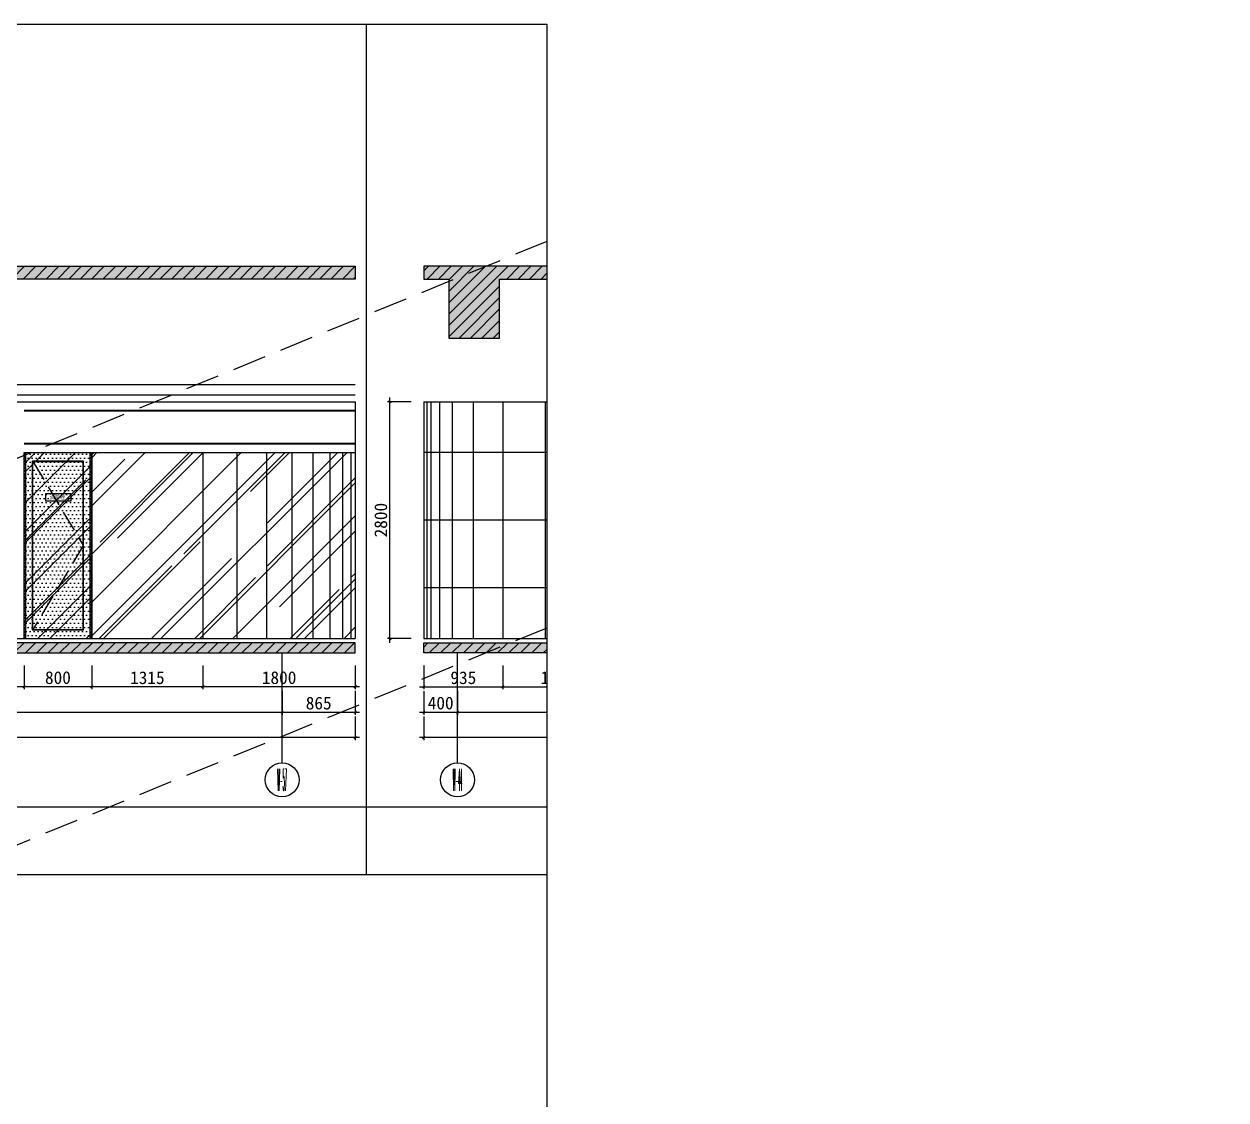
# Model space of a CAD drawing. Header units: millimetres. Extents: x 110215 to 630040, y -488650 to 141897.
# Drawn here: x 481417 to 495622, y 129179 to 141897 of the extents above; entities that cross this region are included whole.
import ezdxf
from ezdxf.enums import TextEntityAlignment as Align
from ezdxf.xclip import XClip

# ---------------------------------------------------------------- set-up
doc = ezdxf.new("R2010")
doc.units = ezdxf.units.MM
doc.header["$LTSCALE"] = 1000
doc.header["$XCLIPFRAME"] = 0
doc.linetypes.add('_DASH', pattern=[0.6, 0.4, -0.2])
doc.linetypes.add('DASH', pattern=[0.35, 0.25, -0.1])
doc.layers.get('Defpoints').update_dxf_attribs({"color": 2})
for name, color, linetype in [('0-118标注', 2, 'Continuous'), ('0-140a立面通高转折线', 2, 'Continuous'), ('0-140b立面看线', 3, 'Continuous'), ('0-140c立面材料填充', 250, 'Continuous'), ('0-140d立面材料分隔', 146, 'Continuous'), ('0-140立面图剖切线', 4, 'Continuous'), ('1', 4, 'Continuous'), ('7', 7, 'Continuous'), ('D-地面', 8, 'Continuous'), ('E立-ELEV1', 6, 'Continuous')]:
    doc.layers.add(name, color=color, linetype=linetype)
doc.styles.add('_TCH_AXIS', font='COMPLEX', dxfattribs={"bigfont": 'GBCBIG'})
doc.styles.add('COMPLEX', font='COMPLEX')
doc.styles.add('LOGO', font='arial.ttf', dxfattribs={"width": 0.9})
doc.styles.add('黑体', font='simhei.ttf')
doc.dimstyles.new('50', dxfattribs={"dimscale": 50, "dimtxt": 3, "dimasz": 0.6, "dimexe": 0.6, "dimexo": 0.6, "dimtad": 1, "dimdec": 0, "dimdsep": 46, "dimtxsty": '黑体', "dimblk1": 'ARCHTICK', "dimblk2": 'ARCHTICK', "dimsah": 1, "dimcen": 0, "dimdle": 1, "dimclrd": 251, "dimclre": 251, "dimclrt": 2, "dimadec": 0, "dimazin": 0, "dimtfac": 1, "dimtdec": 0, "dimtix": 1, "dimtmove": 2, "dimatfit": 3, "dimldrblk": 'DOT', "dimfxl": 0, "dimtolj": 1, "dimtzin": 0, "dimarcsym": 0})

# ---------------------------------------------------------------- blocks, each defined once
blk = doc.blocks.new('_ArchTick')
at = {"color": 0, "linetype": 'ByBlock', "const_width": 0.4}
blk.add_lwpolyline([(-0.5, -0.5), (0.5, 0.5)], dxfattribs=at)
blk = doc.blocks.new('*D397')
at = {"color": 251, "lineweight": -2, "transparency": 16777216}
for p, q in [((463367, 133713), (463367, 133433)), ((485330, 133713), (485330, 133433)), ((485380, 133463), (463317, 133463))]:
    blk.add_line(p, q, dxfattribs=at)
at = {"layer": 'Defpoints', "color": 0, "transparency": 16777216}
for p in [(463367, 133763), (485330, 133763), (463367, 133463)]:
    blk.add_point(p, dxfattribs=at)
at = {"color": 251, "lineweight": -2, "transparency": 16777216, "xscale": 30, "yscale": 30, "zscale": 30, "rotation": 180}
blk.add_blockref('_ArchTick', (463367, 133463), dxfattribs=at)
at = {"color": 251, "lineweight": -2, "transparency": 16777216, "xscale": 30, "yscale": 30, "zscale": 30}
blk.add_blockref('_ArchTick', (485330, 133463), dxfattribs=at)
at = {"color": 2, "transparency": 16777216, "insert": (474348, 133569), "char_height": 150, "attachment_point": 5, "style": '黑体'}
blk.add_mtext('\\A1;21964', dxfattribs=at)
blk = doc.blocks.new('_DOT')
at = {"color": 0, "linetype": 'ByBlock'}
blk.add_line((-0.5, 0), (-1, 0), dxfattribs=at)
at = {"color": 0, "linetype": 'ByBlock', "const_width": 0.5}
blk.add_lwpolyline([(-0.25, 0, 1), (0.25, 0, 1)], format="xyb", close=True, dxfattribs=at)
blk = doc.blocks.new('xdszasda')
h = blk.add_hatch()
h.set_pattern_fill('玻璃', color=8, scale=500, angle=45)
h.set_pattern_definition([(45, (556811.96, 121477.93), (424.264, 1131.37), [7500, -1000, 2500, -500]), (45, (557105.4, 122124.9), (-823.78, 116.673), [1500, -165, 3000, -375]), (45, (556688.2, 121955.23), (1601.597, 2075.358), [4000, -700, 2000, -500])])
h.paths.add_polyline_path([(566082, 125052), (566082, 127252), (565322, 127252), (565322, 125052)])
at = {"layer": 'D-地面'}
h = blk.add_hatch(dxfattribs=at)
h.set_pattern_fill('DOTS', color=8, scale=30, style=0)
h.set_pattern_definition([(0, (556831.96, 121477.93), (23.8125, 47.625), [0, -47.625])])
h.paths.add_polyline_path([(566082, 125052), (566082, 127252), (565322, 127252), (565322, 125052)])
at = {"layer": 'E立-ELEV1'}
h = blk.add_hatch(dxfattribs=at)
h.set_pattern_fill('ANSI32', color=8, scale=3, style=0)
h.set_pattern_definition([(45, (567685.035, 124075.157), (-20.20558, 20.20558), []), (45, (567698.505, 124075.157), (-20.20558, 20.20558), [])])
h.paths.add_polyline_path([(565302, 125052), (565322, 125052), (565322, 127252), (565302, 127252)])
h = blk.add_hatch(dxfattribs=at)
h.set_pattern_fill('ANSI32', color=8, scale=3, style=0)
h.set_pattern_definition([(45, (568675, 124075.157), (-20.20558, 20.20558), []), (45, (568688.47, 124075.157), (-20.20558, 20.20558), [])])
h.paths.add_polyline_path([(566082, 125052), (566102, 125052), (566102, 127252), (566082, 127252)])
at = {"color": 1}
for p, q in [((565302, 125052), (565302, 127252)), ((565302, 125052), (565302, 127252)), ((565302, 127252), (566102, 127252)), ((565322, 125052), (565322, 127252)), ((566082, 125052), (566082, 127252)), ((566102, 125052), (566102, 127252)), ((565302, 125052), (566102, 125052))]:
    blk.add_line(p, q, dxfattribs=at)
at = {"color": 8, "linetype": 'DASH'}
blk.add_lwpolyline([(565407, 127147), (566002, 126152), (565402, 125152)], dxfattribs=at)
at = {"layer": '7', "color": 3}
blk.add_lwpolyline([(565558, 126677), (565558, 126767), (565856, 126767), (565856, 126677)], close=True, dxfattribs=at)
at = {"layer": 'E立-ELEV1', "color": 8}
blk.add_line((565402, 127152), (566002, 127152), dxfattribs=at)
at = {"layer": 'E立-ELEV1', "color": 4}
blk.add_lwpolyline([(566002, 127152), (566002, 125152), (565402, 125152), (565402, 127152)], dxfattribs=at)
at = {"layer": 'E立-ELEV1', "color": 3}
blk.add_lwpolyline([(565997, 127147), (565997, 125157), (565407, 125157), (565407, 127147), (565997, 127147)], close=True, dxfattribs=at)
at = {"layer": '1', "color": 3, "style": 'LOGO', "width": 0.9}
blk.add_text('消防栓', height=48, dxfattribs=at).set_placement((565788, 126700, 274), align=Align.RIGHT)
blk = doc.blocks.new('*D404')
at = {"color": 251, "lineweight": -2, "transparency": 16777216}
for p, q in [((480317, 134313), (480317, 134033)), ((481417, 134313), (481417, 134033)), ((481467, 134063), (480267, 134063))]:
    blk.add_line(p, q, dxfattribs=at)
at = {"layer": 'Defpoints', "color": 0, "transparency": 16777216}
for p in [(480317, 134463), (481417, 134463), (480317, 134063)]:
    blk.add_point(p, dxfattribs=at)
at = {"color": 251, "lineweight": -2, "transparency": 16777216, "xscale": 30, "yscale": 30, "zscale": 30, "rotation": 180}
blk.add_blockref('_ArchTick', (480317, 134063), dxfattribs=at)
at = {"color": 251, "lineweight": -2, "transparency": 16777216, "xscale": 30, "yscale": 30, "zscale": 30}
blk.add_blockref('_ArchTick', (481417, 134063), dxfattribs=at)
at = {"color": 2, "transparency": 16777216, "insert": (480867, 134170), "char_height": 150, "attachment_point": 5, "style": '黑体'}
blk.add_mtext('\\A1;1100', dxfattribs=at)
blk = doc.blocks.new('*D405')
at = {"color": 251, "lineweight": -2, "transparency": 16777216}
for p, q in [((481417, 134313), (481417, 134033)), ((482217, 134313), (482217, 134033)), ((482267, 134063), (481367, 134063))]:
    blk.add_line(p, q, dxfattribs=at)
at = {"layer": 'Defpoints', "color": 0, "transparency": 16777216}
for p in [(481417, 134463), (482217, 134463), (481417, 134063)]:
    blk.add_point(p, dxfattribs=at)
at = {"color": 251, "lineweight": -2, "transparency": 16777216, "xscale": 30, "yscale": 30, "zscale": 30, "rotation": 180}
blk.add_blockref('_ArchTick', (481417, 134063), dxfattribs=at)
at = {"color": 251, "lineweight": -2, "transparency": 16777216, "xscale": 30, "yscale": 30, "zscale": 30}
blk.add_blockref('_ArchTick', (482217, 134063), dxfattribs=at)
at = {"color": 2, "transparency": 16777216, "insert": (481817, 134170), "char_height": 150, "attachment_point": 5, "style": '黑体'}
blk.add_mtext('\\A1;800', dxfattribs=at)
blk = doc.blocks.new('*D406')
at = {"color": 251, "lineweight": -2, "transparency": 16777216}
for p, q in [((482217, 134313), (482217, 134033)), ((483531, 134313), (483531, 134033)), ((483581, 134063), (482167, 134063))]:
    blk.add_line(p, q, dxfattribs=at)
at = {"layer": 'Defpoints', "color": 0, "transparency": 16777216}
for p in [(482217, 134463), (483531, 134463), (482217, 134063)]:
    blk.add_point(p, dxfattribs=at)
at = {"color": 251, "lineweight": -2, "transparency": 16777216, "xscale": 30, "yscale": 30, "zscale": 30, "rotation": 180}
blk.add_blockref('_ArchTick', (482217, 134063), dxfattribs=at)
at = {"color": 251, "lineweight": -2, "transparency": 16777216, "xscale": 30, "yscale": 30, "zscale": 30}
blk.add_blockref('_ArchTick', (483531, 134063), dxfattribs=at)
at = {"color": 2, "transparency": 16777216, "insert": (482874, 134169), "char_height": 150, "attachment_point": 5, "style": '黑体'}
blk.add_mtext('\\A1;1315', dxfattribs=at)
blk = doc.blocks.new('*D407')
at = {"color": 251, "lineweight": -2, "transparency": 16777216}
for p, q in [((483531, 134313), (483531, 134033)), ((485331, 134313), (485331, 134033)), ((485381, 134063), (483481, 134063))]:
    blk.add_line(p, q, dxfattribs=at)
at = {"layer": 'Defpoints', "color": 0, "transparency": 16777216}
for p in [(483531, 134463), (485331, 134463), (483531, 134063)]:
    blk.add_point(p, dxfattribs=at)
at = {"color": 251, "lineweight": -2, "transparency": 16777216, "xscale": 30, "yscale": 30, "zscale": 30, "rotation": 180}
blk.add_blockref('_ArchTick', (483531, 134063), dxfattribs=at)
at = {"color": 251, "lineweight": -2, "transparency": 16777216, "xscale": 30, "yscale": 30, "zscale": 30}
blk.add_blockref('_ArchTick', (485331, 134063), dxfattribs=at)
at = {"color": 2, "transparency": 16777216, "insert": (484431, 134170), "char_height": 150, "attachment_point": 5, "style": '黑体'}
blk.add_mtext('\\A1;1800', dxfattribs=at)
blk = doc.blocks.new('*D408')
at = {"color": 251, "lineweight": -2, "transparency": 16777216}
for p, q in [((476067, 134013), (476067, 133733)), ((484467, 134013), (484467, 133733)), ((476017, 133763), (484517, 133763))]:
    blk.add_line(p, q, dxfattribs=at)
at = {"layer": 'Defpoints', "color": 0, "transparency": 16777216}
for p in [(476067, 134063), (484467, 134063), (484467, 133763)]:
    blk.add_point(p, dxfattribs=at)
at = {"color": 251, "lineweight": -2, "transparency": 16777216, "xscale": 30, "yscale": 30, "zscale": 30, "rotation": 180}
blk.add_blockref('_ArchTick', (476067, 133763), dxfattribs=at)
at = {"color": 251, "lineweight": -2, "transparency": 16777216, "xscale": 30, "yscale": 30, "zscale": 30}
blk.add_blockref('_ArchTick', (484467, 133763), dxfattribs=at)
at = {"color": 2, "transparency": 16777216, "insert": (480267, 133870), "char_height": 150, "attachment_point": 5, "style": '黑体'}
blk.add_mtext('\\A1;8400', dxfattribs=at)
blk = doc.blocks.new('*D409')
at = {"color": 251, "lineweight": -2, "transparency": 16777216}
for p, q in [((484467, 134013), (484467, 133733)), ((485331, 134013), (485331, 133733)), ((484417, 133763), (485381, 133763))]:
    blk.add_line(p, q, dxfattribs=at)
at = {"layer": 'Defpoints', "color": 0, "transparency": 16777216}
for p in [(484467, 134063), (485331, 134063), (485331, 133763)]:
    blk.add_point(p, dxfattribs=at)
at = {"color": 251, "lineweight": -2, "transparency": 16777216, "xscale": 30, "yscale": 30, "zscale": 30, "rotation": 180}
blk.add_blockref('_ArchTick', (484467, 133763), dxfattribs=at)
at = {"color": 251, "lineweight": -2, "transparency": 16777216, "xscale": 30, "yscale": 30, "zscale": 30}
blk.add_blockref('_ArchTick', (485331, 133763), dxfattribs=at)
at = {"color": 2, "transparency": 16777216, "insert": (484899, 133869), "char_height": 150, "attachment_point": 5, "style": '黑体'}
blk.add_mtext('\\A1;865', dxfattribs=at)
blk = doc.blocks.new('_AXISO')
blk.add_circle((0, 0), 0.5)
at = {"style": 'COMPLEX', "width": 1.041667}
blk.add_attdef('A', text='', height=0.56, dxfattribs=at).set_placement((-0.25, -0.28), (0.25, -0.28), align=Align.FIT)
blk = doc.blocks.new('*D498')
at = {"color": 251, "lineweight": -2, "transparency": 16777216}
for p, q in [((492400, 131416), (492400, 131136)), ((493335, 131416), (493335, 131136)), ((492350, 131166), (493385, 131166))]:
    blk.add_line(p, q, dxfattribs=at)
at = {"layer": 'Defpoints', "color": 0, "transparency": 16777216}
for p in [(492400, 131566), (493335, 131566), (493335, 131166)]:
    blk.add_point(p, dxfattribs=at)
at = {"color": 251, "lineweight": -2, "transparency": 16777216, "xscale": 30, "yscale": 30, "zscale": 30, "rotation": 180}
blk.add_blockref('_ArchTick', (492400, 131166), dxfattribs=at)
at = {"color": 251, "lineweight": -2, "transparency": 16777216, "xscale": 30, "yscale": 30, "zscale": 30}
blk.add_blockref('_ArchTick', (493335, 131166), dxfattribs=at)
at = {"color": 2, "transparency": 16777216, "insert": (492868, 131272), "char_height": 150, "attachment_point": 5, "style": '黑体'}
blk.add_mtext('\\A1;935', dxfattribs=at)
blk = doc.blocks.new('*D499')
at = {"color": 251, "lineweight": -2, "transparency": 16777216}
for p, q in [((493335, 131416), (493335, 131136)), ((494635, 131416), (494635, 131136)), ((493285, 131166), (494685, 131166))]:
    blk.add_line(p, q, dxfattribs=at)
at = {"layer": 'Defpoints', "color": 0, "transparency": 16777216}
for p in [(493335, 131566), (494635, 131566), (494635, 131166)]:
    blk.add_point(p, dxfattribs=at)
at = {"color": 251, "lineweight": -2, "transparency": 16777216, "xscale": 30, "yscale": 30, "zscale": 30, "rotation": 180}
blk.add_blockref('_ArchTick', (493335, 131166), dxfattribs=at)
at = {"color": 251, "lineweight": -2, "transparency": 16777216, "xscale": 30, "yscale": 30, "zscale": 30}
blk.add_blockref('_ArchTick', (494635, 131166), dxfattribs=at)
at = {"color": 2, "transparency": 16777216, "insert": (493985, 131273), "char_height": 150, "attachment_point": 5, "style": '黑体'}
blk.add_mtext('\\A1;1300', dxfattribs=at)
blk = doc.blocks.new('*D519')
at = {"color": 251, "lineweight": -2, "transparency": 16777216}
for p, q in [((492400, 131116), (492400, 130836)), ((492800, 131116), (492800, 130836)), ((492350, 130866), (492850, 130866))]:
    blk.add_line(p, q, dxfattribs=at)
at = {"layer": 'Defpoints', "color": 0, "transparency": 16777216}
for p in [(492400, 131166), (492800, 131166), (492800, 130866)]:
    blk.add_point(p, dxfattribs=at)
at = {"color": 251, "lineweight": -2, "transparency": 16777216, "xscale": 30, "yscale": 30, "zscale": 30, "rotation": 180}
blk.add_blockref('_ArchTick', (492400, 130866), dxfattribs=at)
at = {"color": 251, "lineweight": -2, "transparency": 16777216, "xscale": 30, "yscale": 30, "zscale": 30}
blk.add_blockref('_ArchTick', (492800, 130866), dxfattribs=at)
at = {"color": 2, "transparency": 16777216, "insert": (492600, 130973), "char_height": 150, "attachment_point": 5, "style": '黑体'}
blk.add_mtext('\\A1;400', dxfattribs=at)
blk = doc.blocks.new('*D520')
at = {"color": 251, "lineweight": -2, "transparency": 16777216}
for p, q in [((492800, 131116), (492800, 130836)), ((501200, 131116), (501200, 130836)), ((492750, 130866), (501250, 130866))]:
    blk.add_line(p, q, dxfattribs=at)
at = {"layer": 'Defpoints', "color": 0, "transparency": 16777216}
for p in [(492800, 131166), (501200, 131166), (501200, 130866)]:
    blk.add_point(p, dxfattribs=at)
at = {"color": 251, "lineweight": -2, "transparency": 16777216, "xscale": 30, "yscale": 30, "zscale": 30, "rotation": 180}
blk.add_blockref('_ArchTick', (492800, 130866), dxfattribs=at)
at = {"color": 251, "lineweight": -2, "transparency": 16777216, "xscale": 30, "yscale": 30, "zscale": 30}
blk.add_blockref('_ArchTick', (501200, 130866), dxfattribs=at)
at = {"color": 2, "transparency": 16777216, "insert": (497000, 130973), "char_height": 150, "attachment_point": 5, "style": '黑体'}
blk.add_mtext('\\A1;8400', dxfattribs=at)
blk = doc.blocks.new('*D524')
at = {"color": 251, "lineweight": -2, "transparency": 16777216}
for p, q in [((492400, 130816), (492400, 130536)), ((517960, 130816), (517960, 130536)), ((518010, 130566), (492350, 130566))]:
    blk.add_line(p, q, dxfattribs=at)
at = {"layer": 'Defpoints', "color": 0, "transparency": 16777216}
for p in [(492400, 130866), (517960, 130866), (492400, 130566)]:
    blk.add_point(p, dxfattribs=at)
at = {"color": 251, "lineweight": -2, "transparency": 16777216, "xscale": 30, "yscale": 30, "zscale": 30, "rotation": 180}
blk.add_blockref('_ArchTick', (492400, 130566), dxfattribs=at)
at = {"color": 251, "lineweight": -2, "transparency": 16777216, "xscale": 30, "yscale": 30, "zscale": 30}
blk.add_blockref('_ArchTick', (517960, 130566), dxfattribs=at)
at = {"color": 2, "transparency": 16777216, "insert": (505180, 130673), "char_height": 150, "attachment_point": 5, "style": '黑体'}
blk.add_mtext('\\A1;25560', dxfattribs=at)
blk = doc.blocks.new('*D493')
at = {"color": 251, "lineweight": -2, "transparency": 16777216}
for p, q in [((492250, 134536), (491970, 134536)), ((492000, 131686), (492000, 134586)), ((492250, 131736), (491970, 131736))]:
    blk.add_line(p, q, dxfattribs=at)
at = {"layer": 'Defpoints', "color": 0, "transparency": 16777216}
for p in [(492000, 134536), (492400, 134536), (492400, 131736)]:
    blk.add_point(p, dxfattribs=at)
at = {"color": 251, "lineweight": -2, "transparency": 16777216, "xscale": 30, "yscale": 30, "zscale": 30}
for p, rotation in [((492000, 134536), 90), ((492000, 131736), 270)]:
    blk.add_blockref('_ArchTick', p, dxfattribs=dict(at, rotation=rotation))
at = {"color": 2, "transparency": 16777216, "insert": (491893, 133136), "char_height": 150, "attachment_point": 5, "rotation": 90, "style": '黑体'}
blk.add_mtext('\\A1;2800', dxfattribs=at)
blk = doc.blocks.new('fvdsdsfs')
h = blk.add_hatch()
h.set_pattern_fill('ANSI31', color=250, scale=30)
h.set_pattern_definition([(45, (-113752.26, -3190.91), (-67.351921, 67.351921), [])])
h.paths.add_polyline_path([(492399.8, 131686), (517960.2, 131686), (517960.2, 131566), (492399.8, 131566)])
h.paths.add_polyline_path([(504250, 135986), (506550, 135986), (506550, 135286), (507050, 135286), (507050, 135986), (508636.5, 135986), (508636.5, 135286), (509035.6, 135286), (509035.6, 135986), (509374.3, 135986), (509374.3, 135286), (509874.3, 135286), (509874.3, 135986), (512150, 135986), (512150, 135286), (512650, 135286), (512650, 135986), (514950, 135986), (514950, 135286), (515450, 135286), (515450, 135986), (517229.9, 135986), (517229.9, 135286), (517830.5, 135286), (517830.5, 135986), (517960.2, 135986), (517960.2, 136136), (492399.8, 136136), (492399.8, 135986), (492697.2, 135986), (492697.2, 135286), (493297.2, 135286), (493297.2, 135986), (495700, 135986), (495700, 135286), (496200, 135286), (496200, 135986), (497850, 135986), (497850, 135286), (498350, 135286), (498350, 135986), (500900, 135986), (500900, 135286), (501500, 135286), (501500, 135986), (503750, 135986), (503750, 135286), (504250, 135286)])
at = {"layer": '0-140c立面材料填充'}
h = blk.add_hatch(dxfattribs=at)
h.set_pattern_fill('AR-CONC', color=256)
h.set_pattern_definition([(50, (-113752.26, -3190.91), (182.18467, -15.939086), [19.05, -209.55]), (355, (-113752.26, -3190.91), (-35.24342, 191.056845), [15.24, -167.640584]), (100.451445, (-113737.08, -3192.24), (146.941247, 175.11775), [16.19001, -178.090245]), (46.1842, (-113752.26, -3140.11), (271.07904, -42.04233), [28.575, -314.325]), (96.635558, (-113729.67, -3143.62), (237.40413, 247.42612), [24.28502, -267.13561]), (351.18415, (-113752.26, -3140.1), (237.40413, 247.42612), [22.85997, -251.45973]), (21, (-113726.86, -3152.81), (151.61439, -102.265198), [19.05, -209.55]), (326, (-113726.86, -3152.81), (61.80203, 184.187966), [15.24, -167.64]), (71.451445, (-113714.23, -3161.34), (213.41642, 81.92277), [16.19001, -178.08994]), (37.5, (-113752.26, -3190.91), (3.088603, 84.555039), [0, -165.608, 0, -170.18, 0, -168.275]), (7.5, (-113752.26, -3190.91), (66.819663, 100.180575), [0, -97.028, 0, -161.798, 0, -64.135]), (327.5, (-113808.9, -3190.91), (135.590595, -5.728744), [0, -63.5, 0, -198.12, 0, -262.89]), (317.5, (-113834.3, -3190.91), (148.129181, 25.42649), [0, -82.55, 0, -131.572, 0, -186.69])])
h.paths.add_polyline_path([(492399.8, 131686), (517960.2, 131686), (517960.2, 131566), (492399.8, 131566)])
h.paths.add_polyline_path([(504250, 135986), (506550, 135986), (506550, 135286), (507050, 135286), (507050, 135986), (508636.5, 135986), (508636.5, 135286), (509035.6, 135286), (509035.6, 135986), (509374.3, 135986), (509374.3, 135286), (509874.3, 135286), (509874.3, 135986), (512150, 135986), (512150, 135286), (512650, 135286), (512650, 135986), (514950, 135986), (514950, 135286), (515450, 135286), (515450, 135986), (517229.9, 135986), (517229.9, 135286), (517830.5, 135286), (517830.5, 135986), (517960.2, 135986), (517960.2, 136136), (492399.8, 136136), (492399.8, 135986), (492697.2, 135986), (492697.2, 135286), (493297.2, 135286), (493297.2, 135986), (495700, 135986), (495700, 135286), (496200, 135286), (496200, 135986), (497850, 135986), (497850, 135286), (498350, 135286), (498350, 135986), (500900, 135986), (500900, 135286), (501500, 135286), (501500, 135986), (503750, 135986), (503750, 135286), (504250, 135286)])
for points in [[(492399.8, 135986), (492697.2, 135986), (492697.2, 135286), (493297.2, 135286), (493297.2, 135986), (495700, 135986), (495700, 135286), (496200, 135286), (496200, 135986), (497850, 135986), (497850, 135286), (498350, 135286), (498350, 135986), (500900, 135986), (500900, 135286), (501500, 135286), (501500, 135986), (503750, 135986)], [(517960.2, 136136), (492399.8, 136136), (492399.8, 135986)]]:
    blk.add_lwpolyline(points)
blk.add_lwpolyline([(492399.8, 131686), (517960.2, 131686), (517960.2, 131566), (492399.8, 131566)], close=True)
at = {"layer": '0-118标注'}
blk.add_line((492799.8, 130266, 13.8), (492799.8, 131566), dxfattribs=at)
at = {"layer": '0-140c立面材料填充', "color": 251}
for p, q in [((492435.2, 134536), (492435.2, 131736)), ((492485.2, 134536), (492485.2, 131736)), ((492585.2, 134536), (492585.2, 131736)), ((492735.2, 134536), (492735.2, 131736)), ((492985.2, 134536), (492985.2, 131736)), ((493835.2, 134536), (493835.2, 131736)), ((495945.2, 133936), (492399.8, 133936)), ((495945.2, 133136), (492399.8, 133136)), ((495945.2, 132336), (492399.8, 132336))]:
    blk.add_line(p, q, dxfattribs=at)
at = {"layer": '0-140d立面材料分隔'}
blk.add_line((493335.2, 134536), (493335.2, 131736), dxfattribs=at)
at = {"layer": '0-140立面图剖切线'}
for p, q in [((492399.8, 134536), (517960.2, 134536)), ((492399.8, 134536), (492399.8, 131736)), ((492399.8, 131736), (517960.2, 131736))]:
    blk.add_line(p, q, dxfattribs=at)
at = {"layer": '0-118标注'}
ref = blk.add_blockref('_AXISO', (492799.8, 130066, 13.8), dxfattribs=dict(at, xscale=400, yscale=400, zscale=400))
ref.add_attrib('A', 'W-44', dxfattribs={"layer": '0', "height": 257.36, "style": '_TCH_AXIS', "width": 0.103448}).set_placement((492744.7, 129937.3, 13.8), (492855, 129937.3, 13.8), align=Align.FIT)
dim = blk.add_linear_dim(base=(491999.8, 134536), p1=(492399.8, 131736), p2=(492399.8, 134536), angle=90, dimstyle='50', override={"dimfxl": 5, "dimarcsym": 1})
dim.commit()
dim.dimension.update_dxf_attribs({"geometry": '*D493', "text_midpoint": (491892.7, 133136)})
for base, p1, p2, picture, middle in [((493335.2, 131166), (492399.8, 131566), (493335.2, 131566), '*D498', (492867.5, 131272.3)), ((494635.2, 131166), (493335.2, 131566), (494635.2, 131566), '*D499', (493985.2, 131273.1)), ((492799.8, 130866), (492399.8, 131166), (492799.8, 131166), '*D519', (492599.8, 130973.1)), ((501199.8, 130866), (492799.8, 131166), (501199.8, 131166), '*D520', (496999.8, 130973.1)), ((492399.8, 130566), (517960.2, 130866), (492399.8, 130866), '*D524', (505180, 130673.1))]:
    dim = blk.add_linear_dim(base=base, p1=p1, p2=p2, dimstyle='50', override={"dimfxl": 5, "dimarcsym": 1})
    dim.commit()
    dim.dimension.update_dxf_attribs({"geometry": picture, "text_midpoint": middle})

msp = doc.modelspace()

# ---------------------------------------------------------------- hatches: boundary and pattern name
h = msp.add_hatch()
h.set_pattern_fill('ANSI31', color=250, scale=30)
h.set_pattern_definition([(45, (-175539.14, -531.04), (-67.351921, 67.351921), [])])
h.paths.add_polyline_path([(485330.3, 139032.7), (485330.3, 138882.7), (480904.1, 138882.7), (480904.1, 137832.7), (480102, 137832.7), (480102, 138882.7), (476266.5, 138882.7), (476266.5, 138182.7), (475666.5, 138182.7), (475666.5, 138882.7), (467766.8, 138882.7), (467766.8, 138182.7), (467366.7, 138182.7), (467366.7, 138882.7), (463366.7, 138882.7), (463366.7, 139032.7)])
h.paths.add_polyline_path([(485330.3, 134582.7), (463366.7, 134582.7), (463366.7, 134462.7), (485330.3, 134462.7)])
at = {"layer": '0-140c立面材料填充'}
h = msp.add_hatch(dxfattribs=at)
h.set_pattern_fill('AR-CONC', color=256)
h.set_pattern_definition([(50, (-175539.14, -531.04), (182.18467, -15.939086), [19.05, -209.55]), (355, (-175539.14, -531.04), (-35.24342, 191.056845), [15.24, -167.640584]), (100.451445, (-175523.96, -532.37), (146.941247, 175.11775), [16.19001, -178.090245]), (46.1842, (-175539.14, -480.24), (271.07904, -42.04233), [28.575, -314.325]), (96.635558, (-175516.55, -483.74), (237.40413, 247.42612), [24.28502, -267.13561]), (351.18415, (-175539.14, -480.24), (237.40413, 247.42612), [22.85997, -251.45973]), (21, (-175513.74, -492.94), (151.61439, -102.265198), [19.05, -209.55]), (326, (-175513.74, -492.94), (61.80203, 184.187966), [15.24, -167.64]), (71.451445, (-175501.1, -501.46), (213.41642, 81.92277), [16.19001, -178.08994]), (37.5, (-175539.14, -531.04), (3.088603, 84.555039), [0, -165.608, 0, -170.18, 0, -168.275]), (7.5, (-175539.14, -531.04), (66.819663, 100.180575), [0, -97.028, 0, -161.798, 0, -64.135]), (327.5, (-175595.78, -531.04), (135.590595, -5.728744), [0, -63.5, 0, -198.12, 0, -262.89]), (317.5, (-175621.18, -531.04), (148.129181, 25.42649), [0, -82.55, 0, -131.572, 0, -186.69])])
h.paths.add_polyline_path([(485330.3, 139032.7), (485330.3, 138882.7), (480904.1, 138882.7), (480904.1, 137832.7), (480102, 137832.7), (480102, 138882.7), (476266.5, 138882.7), (476266.5, 138182.7), (475666.5, 138182.7), (475666.5, 138882.7), (467766.8, 138882.7), (467766.8, 138182.7), (467366.7, 138182.7), (467366.7, 138882.7), (463366.7, 138882.7), (463366.7, 139032.7)])
h.paths.add_polyline_path([(485330.3, 134582.7), (463366.7, 134582.7), (463366.7, 134462.7), (485330.3, 134462.7)])
h = msp.add_hatch(dxfattribs=at)
h.set_pattern_fill('AR-RROOF', color=256, scale=600, angle=45)
h.set_pattern_definition([(45, (447477.6, 221265.5), (509.117, 1357.645), [9000, -1200, 3000, -600]), (45, (447829.8, 222041.9), (-988.535, 140.007), [1800, -198, 3600, -450]), (45, (447329.13, 221838.3), (1921.9162, 2490.43), [4800, -840, 2400, -600])])
h.paths.add_polyline_path([(485330.3, 134635), (485330.3, 136833.4), (482216.5, 136835), (482216.5, 134635)])

# ---------------------------------------------------------------- linework, layer by layer
for p, q in [((485461.9, 141896.8), (485461.9, 131841.2)), ((487594.2, 132641.2), (462048.8, 132641.2)), ((487594.2, 131841.2), (462048.8, 131841.2))]:
    msp.add_line(p, q)
at = {"color": 251, "linetype": '_DASH'}
for p, q in [((487594.2, 139326.9), (463041.2, 129271.3)), ((487594.2, 134756.9), (463045.2, 124701.3))]:
    msp.add_line(p, q, dxfattribs=at)
for points in [[(462048.8, 141896.8), (487594.2, 141896.8), (487594.2, 121785.6), (462048.8, 121785.6)], [(485330.3, 134582.7), (463366.7, 134582.7), (463366.7, 134462.7), (485330.3, 134462.7)]]:
    msp.add_lwpolyline(points, close=True)
msp.add_lwpolyline([(485330.3, 139032.7), (485330.3, 138882.7), (480904.1, 138882.7), (480904.1, 137832.7), (480102, 137832.7), (480102, 138882.7), (476266.5, 138882.7), (476266.5, 138182.7), (475666.5, 138182.7), (475666.5, 138882.7), (467766.8, 138882.7), (467766.8, 138182.7), (467366.7, 138182.7), (467366.7, 138882.7), (463366.7, 138882.7), (463366.7, 139032.7), (485330.3, 139032.7)])
at = {"layer": '0-118标注'}
msp.add_line((484466.7, 133162.7, 13.8), (484466.7, 134462.7), dxfattribs=at)
at = {"layer": '0-140a立面通高转折线'}
msp.add_line((485330.3, 137432.7), (485330.3, 134632.7), dxfattribs=at)
at = {"layer": '0-140b立面看线'}
for p, q in [((468366.7, 137512.7), (485330.3, 137512.7)), ((468366.7, 137432.7), (485330.3, 137432.7))]:
    msp.add_line(p, q, dxfattribs=at)
at = {"layer": '0-140d立面材料分隔'}
for p, q in [((481416.6, 137332.7), (485330.3, 137332.7)), ((481416.6, 137322.7), (485330.3, 137322.7)), ((481416.6, 136942.7), (485330.3, 136942.7)), ((481416.6, 136932.7), (485330.3, 136932.7)), ((481416.6, 136832.7), (485330.3, 136832.7)), ((482216.5, 136832.7), (482217.2, 134632.7)), ((483530.3, 136832.7), (483530.3, 134632.7))]:
    msp.add_line(p, q, dxfattribs=at)
at = {"layer": '0-140d立面材料分隔', "color": 251}
for p, q in [((483930.3, 136832.7), (483930.3, 134632.7)), ((484280.3, 136832.7), (484280.3, 134632.7)), ((484580.3, 136832.7), (484580.3, 134632.7)), ((484830.3, 136832.7), (484830.3, 134632.7)), ((485030.3, 136832.7), (485030.3, 134632.7)), ((485180.3, 136832.7), (485180.3, 134632.7)), ((485280.3, 136832.7), (485280.3, 134632.7))]:
    msp.add_line(p, q, dxfattribs=at)
at = {"layer": '0-140立面图剖切线'}
for p, q in [((463366.7, 137432.7), (485330.3, 137432.7)), ((463366.7, 134632.7), (485330.3, 134632.7))]:
    msp.add_line(p, q, dxfattribs=at)
msp.add_lwpolyline([(485330.3, 137632.7), (468366.7, 137632.7), (468266.7, 137632.7), (468266.7, 137462.7), (468326.7, 137462.7), (468326.7, 137512.7), (468366.7, 137512.7), (468366.7, 137432.7), (468246.7, 137432.7), (468246.7, 137442.7), (468236.7, 137442.7), (468236.7, 137432.7), (467566.7, 137432.7)], dxfattribs=at)

# ---------------------------------------------------------------- block references
ref = msp.add_blockref('fvdsdsfs', (-6259.4, 2896.7))
XClip(ref).set_block_clipping_path([(491721.2320501543, 129744.5155768359), (493853.5914708911, 139000.0870054074)])
msp.add_blockref('xdszasda', (-83885.4, 9580.5))
at = {"layer": '0-118标注'}
ref = msp.add_blockref('_AXISO', (484466.7, 132962.7, 13.8), dxfattribs=dict(at, xscale=400, yscale=400, zscale=400))
ref.add_attrib('A', 'W-57', dxfattribs={"layer": '0', "height": 257.36, "style": '_TCH_AXIS', "width": 0.107143}).set_placement((484411.5, 132834, 13.8), (484521.8, 132834, 13.8), align=Align.FIT)

# ---------------------------------------------------------------- dimensions: what is measured, and where the dimension line sits
for base, p1, p2, picture, middle in [((480316.5, 134062.7), (481416.5, 134462.7), (480316.5, 134462.7), '*D404', (480866.5, 134169.8)), ((481416.5, 134062.7), (482216.5, 134462.7), (481416.5, 134462.7), '*D405', (481816.5, 134169.8)), ((482216.5, 134062.7), (483531.3, 134462.7), (482216.5, 134462.7), '*D406', (482873.9, 134168.9)), ((483531.3, 134062.7), (485331.3, 134462.7), (483531.3, 134462.7), '*D407', (484431.3, 134169.8)), ((463366.7, 133462.7), (485330.3, 133762.7), (463366.7, 133762.7), '*D397', (474348.5, 133568.9))]:
    dim = msp.add_linear_dim(base=base, p1=p1, p2=p2, angle=180, dimstyle='50', override={"dimfxl": 5, "dimarcsym": 1})
    dim.commit()
    dim.dimension.update_dxf_attribs({"geometry": picture, "text_midpoint": middle})
for base, p1, p2, picture, middle in [((484466.7, 133762.7), (476066.7, 134062.7), (484466.7, 134062.7), '*D408', (480266.7, 133869.8)), ((485331.3, 133762.7), (484466.7, 134062.7), (485331.3, 134062.7), '*D409', (484899, 133868.9))]:
    dim = msp.add_linear_dim(base=base, p1=p1, p2=p2, dimstyle='50', override={"dimfxl": 5, "dimarcsym": 1})
    dim.commit()
    dim.dimension.update_dxf_attribs({"geometry": picture, "text_midpoint": middle})

doc.saveas('drawing.dxf')
